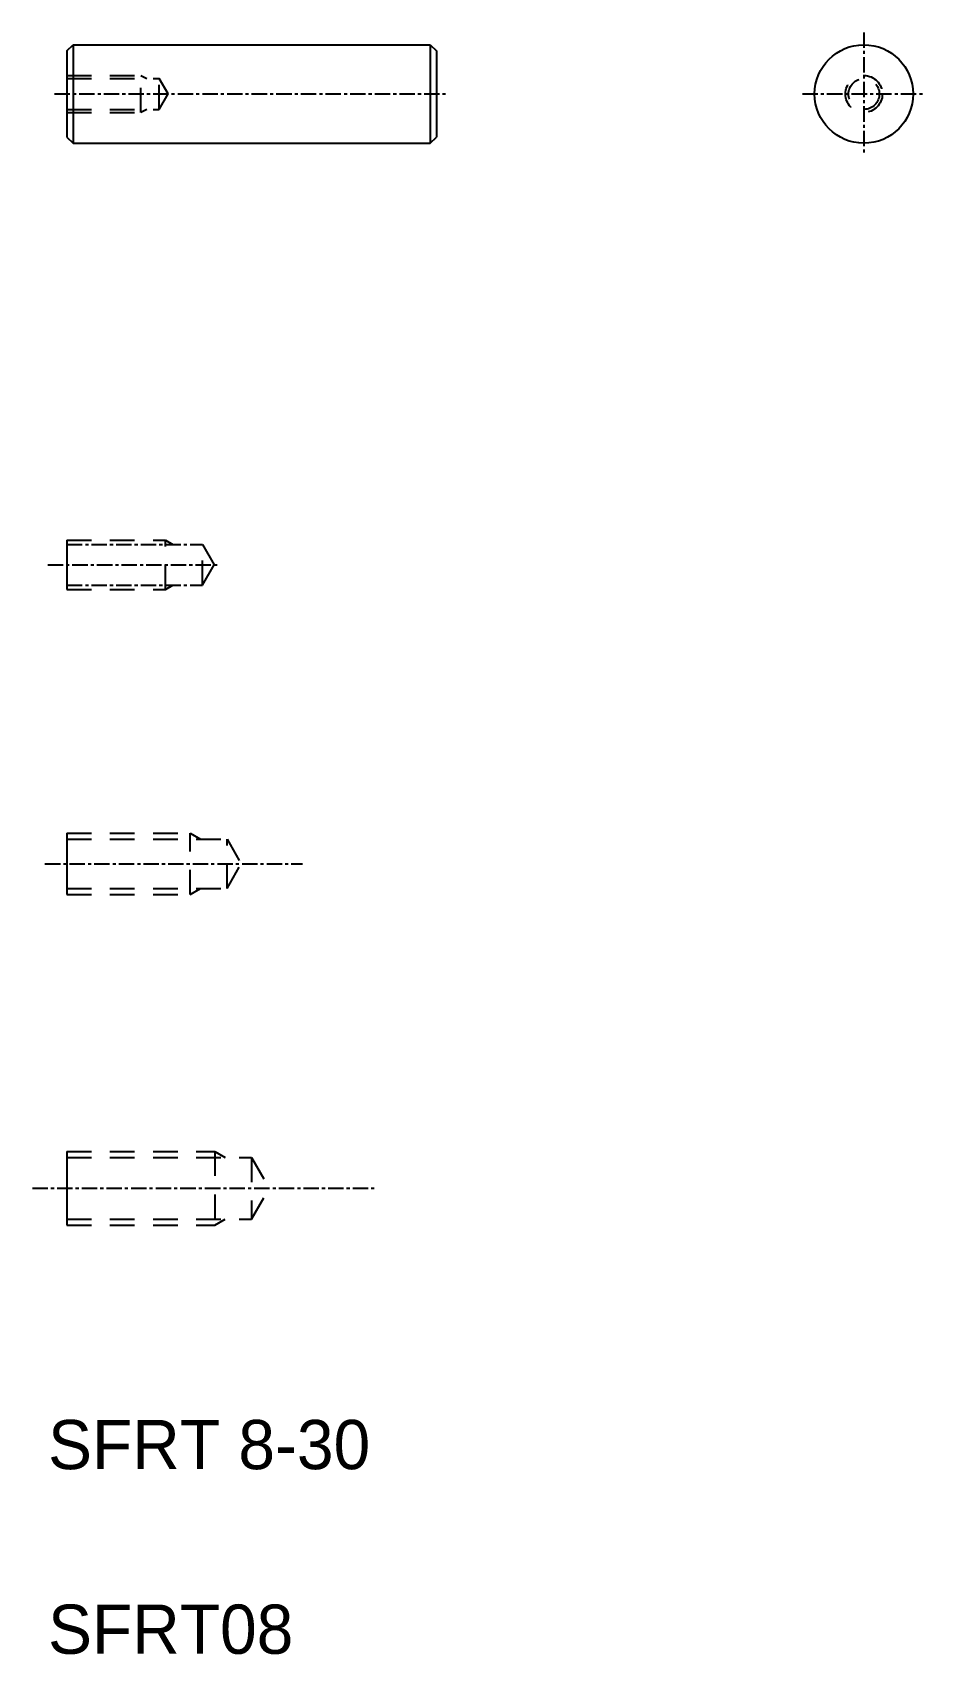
# Model space of a CAD drawing. Extents: x 135 to 207, y 80 to 212.
import ezdxf

# ---------------------------------------------------------------- set-up
doc = ezdxf.new("R2010")
doc.units = 0
doc.linetypes.add('CENTER', pattern=[2, 1.25, -0.25, 0.25, -0.25])
doc.linetypes.add('DASHED', pattern=[3.5, 2, -1.5])
doc.layers.get('0').update_dxf_attribs({"linetype": 'CONTINUOUS'})
doc.layers.add('CENTER', color=1, linetype='CENTER')

msp = doc.modelspace()

# ---------------------------------------------------------------- linework, layer by layer
at = {"color": 7, "linetype": 'CONTINUOUS'}
for p, q in [((137.36, 210.46), (137.86, 210.96)), ((137.86, 210.96), (137.86, 202.96)), ((137.86, 210.96), (166.86, 210.96)), ((166.86, 210.96), (166.86, 202.96)), ((166.86, 210.96), (167.36, 210.46)), ((137.36, 210.46), (137.36, 203.46)), ((167.36, 210.46), (167.36, 203.46)), ((137.36, 203.46), (137.86, 202.96)), ((137.86, 202.96), (166.86, 202.96)), ((166.86, 202.96), (167.36, 203.46)), ((137.36, 170.71), (137.36, 166.71)), ((137.36, 146.92), (137.36, 141.92)), ((137.36, 121.06), (137.36, 115.06))]:
    msp.add_line(p, q, dxfattribs=at)
at = {"color": 3, "linetype": 'DASHED'}
for p, q in [((137.36, 208.46), (143.36, 208.46)), ((143.36, 205.46), (143.36, 208.46)), ((143.36, 208.46), (143.86, 208.21)), ((137.36, 208.21), (144.86, 208.21)), ((144.86, 205.71), (144.86, 208.21)), ((145.58, 206.96), (144.86, 208.21)), ((144.86, 205.71), (145.58, 206.96)), ((137.36, 205.71), (144.86, 205.71)), ((143.86, 205.71), (143.36, 205.46)), ((137.36, 205.46), (143.36, 205.46)), ((137.36, 170.71), (145.36, 170.71)), ((145.36, 166.71), (145.36, 170.71)), ((145.36, 170.71), (145.96, 170.36)), ((148.36, 170.36), (149.31, 168.71)), ((148.36, 167.06), (148.36, 170.36)), ((148.36, 167.06), (149.31, 168.71)), ((137.36, 166.71), (145.36, 166.71)), ((145.36, 166.71), (145.96, 167.06)), ((137.36, 146.92), (147.36, 146.92)), ((137.36, 146.42), (150.36, 146.42)), ((147.36, 141.92), (147.36, 146.92)), ((147.36, 146.92), (148.22, 146.42)), ((150.36, 146.42), (151.51, 144.42)), ((150.36, 142.42), (150.36, 146.42)), ((150.36, 142.42), (151.51, 144.42)), ((137.36, 142.42), (150.36, 142.42)), ((147.36, 141.92), (148.22, 142.42)), ((137.36, 141.92), (147.36, 141.92)), ((137.36, 121.06), (149.36, 121.06)), ((137.36, 120.56), (152.36, 120.56)), ((149.36, 121.06), (149.36, 115.06)), ((149.36, 121.06), (150.22, 120.56)), ((152.36, 120.56), (152.36, 115.56)), ((152.36, 120.56), (153.8, 118.06)), ((152.36, 115.56), (153.8, 118.06)), ((137.36, 115.56), (152.36, 115.56)), ((137.36, 115.06), (149.36, 115.06)), ((149.36, 115.06), (150.22, 115.56))]:
    msp.add_line(p, q, dxfattribs=at)
for p, q in [((167.36, 208.71), (167.36, 208.71)), ((167.36, 206.96), (167.36, 206.96))]:
    msp.add_line(p, q)
at = {"color": 7, "linetype": 'CONTINUOUS'}
msp.add_circle((202.07, 206.96), 4, dxfattribs=at)
at = {"color": 3, "linetype": 'DASHED'}
for radius in [1.5, 1.25]:
    msp.add_circle((202.07, 206.96), radius, dxfattribs=at)
at = {"layer": 'CENTER', "color": 1, "linetype": 'CENTER'}
for p, q in [((202.07, 211.96), (202.07, 201.96)), ((136.36, 206.96), (168.36, 206.96)), ((197.07, 206.96), (207.07, 206.96)), ((137.36, 170.36), (148.36, 170.36)), ((135.8, 168.71), (149.75, 168.71)), ((137.36, 167.06), (148.36, 167.06)), ((135.58, 144.42), (156.5, 144.42)), ((134.57, 118.06), (162.47, 118.06))]:
    msp.add_line(p, q, dxfattribs=at)

# ---------------------------------------------------------------- texts
for s, p in [('SFRT 8-30', (135.83, 95.24)), ('SFRT08', (135.83, 80.24))]:
    msp.add_text(s, height=4).set_placement(p)

doc.saveas('drawing.dxf')
